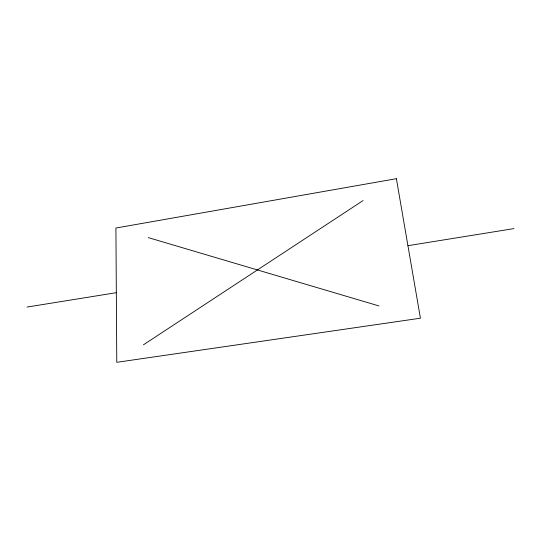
<?xml version="1.0" encoding="UTF-8"?>
<svg xmlns="http://www.w3.org/2000/svg" width="541" height="541" viewBox="0 0 541 541"><rect width="100%" height="100%" fill="white"/><g stroke="black" fill="none" stroke-linecap="round" stroke-linejoin="round"><path stroke-width="0.81" d="M143.426 344.813L363.058 200.576M27.05 307.065L116.329 292.681M407.934 245.688L513.95 228.606M148.288 237.614L378.923 305.922M396.391 178.686L115.916 228.025L116.775 362.314L420.425 318.209L396.391 178.686"/></g></svg>
